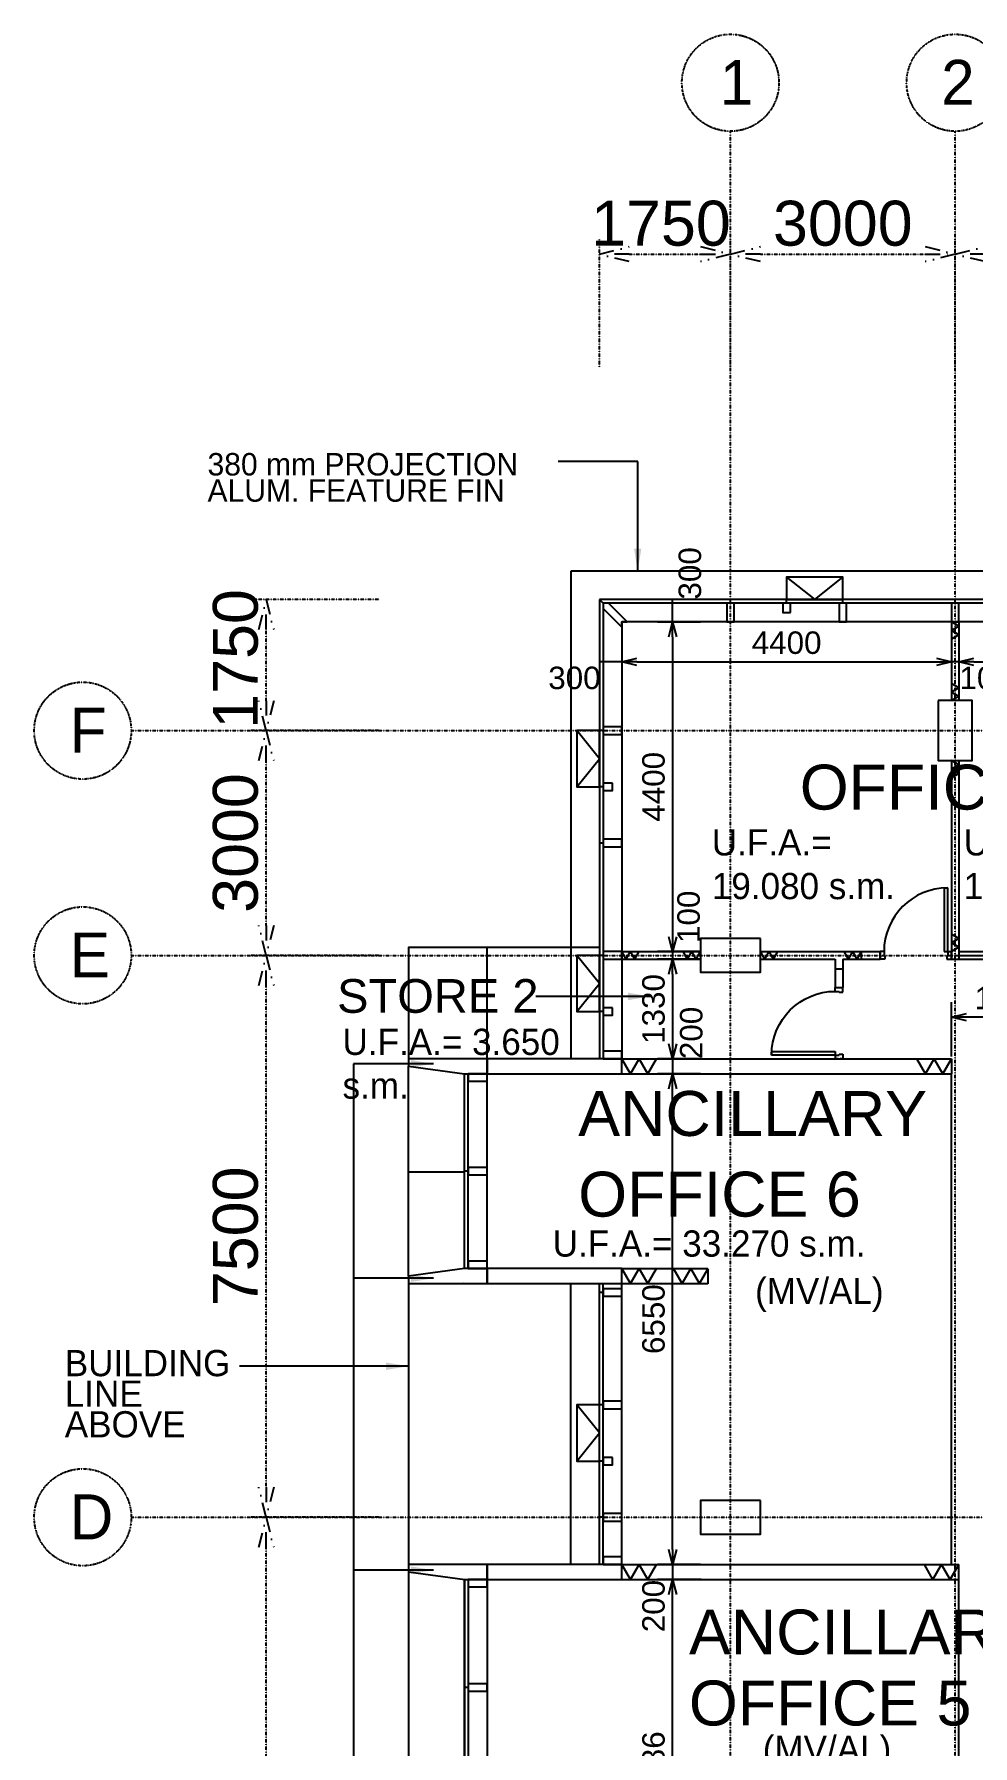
# Model space of a CAD drawing. Header units: millimetres. Extents: x 513 to 50196, y 336 to 55403.
# Drawn here: x 513 to 13043, y 29722 to 52568 of the extents above; entities that cross this region are included whole.
import ezdxf

# ---------------------------------------------------------------- set-up
doc = ezdxf.new("R2010")
doc.units = ezdxf.units.MM
doc.linetypes.add('DASHDOT', pattern=[1, 0.5, -0.25, 0, -0.25])
doc.layers.get('0').update_dxf_attribs({"color": 8})
doc.layers.get('Defpoints').update_dxf_attribs({"color": 8})
for name, color, linetype in [('DLN020__', 8, 'DASHDOT'), ('DLN030', 8, 'Continuous'), ('DLN040__', 8, 'Continuous'), ('DLN041_1', 8, 'Continuous'), ('DLN041__', 8, 'Continuous'), ('DLN061__1', 8, 'Continuous'), ('DLN210__', 8, 'Continuous'), ('DLN220__', 8, 'Continuous'), ('DLN280__', 8, 'Continuous'), ('DLN314__', 8, 'Continuous'), ('DLN324__', 8, 'Continuous'), ('DLN325__', 8, 'Continuous'), ('FITDOOR', 8, 'Continuous')]:
    doc.layers.add(name, color=color, linetype=linetype)
doc.styles.add('A_IAS_GRID$0$Standard', font='txt')
doc.styles.add('SWIS721LT450', font='swissl.ttf')
doc.styles.add('SWIS721LT750', font='swissl.ttf')
doc.dimstyles.new('INTDIM', dxfattribs={"dimscale": 200, "dimtxt": 2.25, "dimasz": 1.5, "dimexe": 1, "dimexo": 0, "dimgap": 1, "dimtad": 1, "dimdec": 0, "dimrnd": 1, "dimzin": 1, "dimdsep": 46, "dimtxsty": 'SWIS721LT450', "dimcen": 1, "dimclrd": 256, "dimclre": 256, "dimclrt": 256, "dimaunit": 1, "dimadec": 3, "dimazin": 0, "dimtfac": 1, "dimtdec": 0, "dimtix": 1, "dimtmove": 2, "dimatfit": 0, "dimfxl": 1, "dimtolj": 1, "dimtzin": 0, "dimarcsym": 0})

# ---------------------------------------------------------------- blocks, each defined once
blk = doc.blocks.new('DIMARR')
for p, q in [((-1, 0.25), (0, 0)), ((-1, 0), (0, 0)), ((0, 0), (-1, -0.25))]:
    blk.add_line(p, q)
blk = doc.blocks.new('*D231')
at = {"layer": 'Defpoints', "color": 0, "transparency": 16777216}
for p in [(12808, 49632), (9808, 47924), (12808, 47924)]:
    blk.add_point(p, dxfattribs=at)
at = {"layer": 'DLN020__', "lineweight": -2, "transparency": 16777216}
for p, q in [((9808, 48124), (9808, 49832)), ((12808, 48124), (12808, 49832)), ((10208, 49632), (12408, 49632))]:
    blk.add_line(p, q, dxfattribs=at)
at = {"layer": 'DLN020__', "lineweight": -2, "transparency": 16777216, "xscale": 400, "yscale": 400, "zscale": 400, "rotation": 180}
blk.add_blockref('DIMARR', (9808, 49632), dxfattribs=at)
at = {"layer": 'DLN020__', "lineweight": -2, "transparency": 16777216, "xscale": 400, "yscale": 400, "zscale": 400}
blk.add_blockref('DIMARR', (12808, 49632), dxfattribs=at)
at = {"layer": 'DLN020__', "transparency": 16777216, "insert": (11308, 50041), "char_height": 600, "attachment_point": 5, "style": 'SWIS721LT450'}
blk.add_mtext('\\A1;3000', dxfattribs=at)
blk = doc.blocks.new('*D232')
at = {"layer": 'Defpoints', "color": 0, "transparency": 16777216}
for p in [(21808, 49632), (12808, 47924), (21808, 47924)]:
    blk.add_point(p, dxfattribs=at)
at = {"layer": 'DLN020__', "lineweight": -2, "transparency": 16777216}
for p, q in [((12808, 48124), (12808, 49832)), ((21808, 48124), (21808, 49832)), ((13208, 49632), (21408, 49632))]:
    blk.add_line(p, q, dxfattribs=at)
at = {"layer": 'DLN020__', "lineweight": -2, "transparency": 16777216, "xscale": 400, "yscale": 400, "zscale": 400, "rotation": 180}
blk.add_blockref('DIMARR', (12808, 49632), dxfattribs=at)
at = {"layer": 'DLN020__', "lineweight": -2, "transparency": 16777216, "xscale": 400, "yscale": 400, "zscale": 400}
blk.add_blockref('DIMARR', (21808, 49632), dxfattribs=at)
at = {"layer": 'DLN020__', "transparency": 16777216, "insert": (17308, 50041), "char_height": 600, "attachment_point": 5, "style": 'SWIS721LT450'}
blk.add_mtext('\\A1;9000', dxfattribs=at)
blk = doc.blocks.new('*D238')
at = {"layer": 'Defpoints', "color": 0, "transparency": 16777216}
for p in [(3610, 32772), (5318, 32772), (5318, 22272)]:
    blk.add_point(p, dxfattribs=at)
at = {"layer": 'DLN020__', "lineweight": -2, "transparency": 16777216}
for p, q in [((5118, 32772), (3410, 32772)), ((3610, 22672), (3610, 32372)), ((5118, 22272), (3410, 22272))]:
    blk.add_line(p, q, dxfattribs=at)
at = {"layer": 'DLN020__', "lineweight": -2, "transparency": 16777216, "xscale": 400, "yscale": 400, "zscale": 400}
for p, rotation in [((3610, 32772), 90), ((3610, 22272), 270)]:
    blk.add_blockref('DIMARR', p, dxfattribs=dict(at, rotation=rotation))
at = {"layer": 'DLN020__', "transparency": 16777216, "insert": (3202, 27522), "char_height": 600, "attachment_point": 5, "rotation": 90, "style": 'SWIS721LT450'}
blk.add_mtext('\\A1;10500', dxfattribs=at)
blk = doc.blocks.new('*D239')
at = {"layer": 'Defpoints', "color": 0, "transparency": 16777216}
for p in [(3610, 40272), (5318, 40272), (5318, 32772)]:
    blk.add_point(p, dxfattribs=at)
at = {"layer": 'DLN020__', "lineweight": -2, "transparency": 16777216}
for p, q in [((5118, 40272), (3410, 40272)), ((3610, 33172), (3610, 39872)), ((5118, 32772), (3410, 32772))]:
    blk.add_line(p, q, dxfattribs=at)
at = {"layer": 'DLN020__', "lineweight": -2, "transparency": 16777216, "xscale": 400, "yscale": 400, "zscale": 400}
for p, rotation in [((3610, 40272), 90), ((3610, 32772), 270)]:
    blk.add_blockref('DIMARR', p, dxfattribs=dict(at, rotation=rotation))
at = {"layer": 'DLN020__', "transparency": 16777216, "insert": (3202, 36522), "char_height": 600, "attachment_point": 5, "rotation": 90, "style": 'SWIS721LT450'}
blk.add_mtext('\\A1;7500', dxfattribs=at)
blk = doc.blocks.new('*D240')
at = {"layer": 'Defpoints', "color": 0, "transparency": 16777216}
for p in [(3610, 43272), (5318, 43272), (5318, 40272)]:
    blk.add_point(p, dxfattribs=at)
at = {"layer": 'DLN020__', "lineweight": -2, "transparency": 16777216}
for p, q in [((5118, 43272), (3410, 43272)), ((3610, 40672), (3610, 42872)), ((5118, 40272), (3410, 40272))]:
    blk.add_line(p, q, dxfattribs=at)
at = {"layer": 'DLN020__', "lineweight": -2, "transparency": 16777216, "xscale": 400, "yscale": 400, "zscale": 400}
for p, rotation in [((3610, 43272), 90), ((3610, 40272), 270)]:
    blk.add_blockref('DIMARR', p, dxfattribs=dict(at, rotation=rotation))
at = {"layer": 'DLN020__', "transparency": 16777216, "insert": (3202, 41772), "char_height": 600, "attachment_point": 5, "rotation": 90, "style": 'SWIS721LT450'}
blk.add_mtext('\\A1;3000', dxfattribs=at)
blk = doc.blocks.new('*D241')
at = {"layer": 'Defpoints', "color": 0, "transparency": 16777216}
for p in [(9808, 49632), (8058, 47924), (9808, 47924)]:
    blk.add_point(p, dxfattribs=at)
at = {"layer": 'DLN020__', "lineweight": -2, "transparency": 16777216}
for p, q in [((8058, 48124), (8058, 49832)), ((9808, 48124), (9808, 49832)), ((8458, 49632), (9408, 49632))]:
    blk.add_line(p, q, dxfattribs=at)
at = {"layer": 'DLN020__', "lineweight": -2, "transparency": 16777216, "xscale": 400, "yscale": 400, "zscale": 400, "rotation": 180}
blk.add_blockref('DIMARR', (8058, 49632), dxfattribs=at)
at = {"layer": 'DLN020__', "lineweight": -2, "transparency": 16777216, "xscale": 400, "yscale": 400, "zscale": 400}
blk.add_blockref('DIMARR', (9808, 49632), dxfattribs=at)
at = {"layer": 'DLN020__', "transparency": 16777216, "insert": (8880, 50041), "char_height": 600, "attachment_point": 5, "style": 'SWIS721LT450'}
blk.add_mtext('\\A1;1750', dxfattribs=at)
blk = doc.blocks.new('*D243')
at = {"layer": 'Defpoints', "color": 0, "transparency": 16777216}
for p in [(3610, 45022), (5318, 45022), (5318, 43272)]:
    blk.add_point(p, dxfattribs=at)
at = {"layer": 'DLN020__', "lineweight": -2, "transparency": 16777216}
for p, q in [((5118, 45022), (3410, 45022)), ((3610, 43672), (3610, 44622)), ((5118, 43272), (3410, 43272))]:
    blk.add_line(p, q, dxfattribs=at)
at = {"layer": 'DLN020__', "lineweight": -2, "transparency": 16777216, "xscale": 400, "yscale": 400, "zscale": 400}
for p, rotation in [((3610, 45022), 90), ((3610, 43272), 270)]:
    blk.add_blockref('DIMARR', p, dxfattribs=dict(at, rotation=rotation))
at = {"layer": 'DLN020__', "transparency": 16777216, "insert": (3202, 44229), "char_height": 600, "attachment_point": 5, "rotation": 90, "style": 'SWIS721LT450'}
blk.add_mtext('\\A1;1750', dxfattribs=at)
blk = doc.blocks.new('*D254')
at = {"layer": 'Defpoints', "color": 0, "transparency": 16777216}
for p in [(8358, 44772), (12758, 44772), (12758, 44190)]:
    blk.add_point(p, dxfattribs=at)
at = {"layer": 'DLN030', "lineweight": -2, "transparency": 16777216}
for p, q in [((8358, 44572), (8358, 43990)), ((12758, 44572), (12758, 43990)), ((8558, 44190), (12558, 44190))]:
    blk.add_line(p, q, dxfattribs=at)
at = {"layer": 'DLN030', "lineweight": -2, "transparency": 16777216, "xscale": 200, "yscale": 200, "zscale": 200, "rotation": 180}
blk.add_blockref('DIMARR', (8358, 44190), dxfattribs=at)
at = {"layer": 'DLN030', "lineweight": -2, "transparency": 16777216, "xscale": 200, "yscale": 200, "zscale": 200}
blk.add_blockref('DIMARR', (12758, 44190), dxfattribs=at)
at = {"layer": 'DLN030', "transparency": 16777216, "insert": (10558, 44444), "char_height": 300, "attachment_point": 5, "style": 'SWIS721LT450'}
blk.add_mtext('\\A1;4400', dxfattribs=at)
blk = doc.blocks.new('*D255')
at = {"layer": 'Defpoints', "color": 0, "transparency": 16777216}
for p in [(12758, 44772), (12858, 44772), (12758, 44190)]:
    blk.add_point(p, dxfattribs=at)
at = {"layer": 'DLN030', "lineweight": -2, "transparency": 16777216}
for p, q in [((12758, 44572), (12758, 43990)), ((12858, 44572), (12858, 43990)), ((12858, 44190), (12758, 44190))]:
    blk.add_line(p, q, dxfattribs=at)
at = {"layer": 'DLN030', "transparency": 16777216, "insert": (13215, 43974), "char_height": 300, "attachment_point": 5, "style": 'SWIS721LT450'}
blk.add_mtext('\\A1;100', dxfattribs=at)
blk = doc.blocks.new('*D256')
at = {"layer": 'Defpoints', "color": 0, "transparency": 16777216}
for p in [(12858, 44772), (15758, 44772), (15758, 44190)]:
    blk.add_point(p, dxfattribs=at)
at = {"layer": 'DLN030', "lineweight": -2, "transparency": 16777216}
for p, q in [((12858, 44572), (12858, 43990)), ((15758, 44572), (15758, 43990)), ((13058, 44190), (15558, 44190))]:
    blk.add_line(p, q, dxfattribs=at)
at = {"layer": 'DLN030', "lineweight": -2, "transparency": 16777216, "xscale": 200, "yscale": 200, "zscale": 200, "rotation": 180}
blk.add_blockref('DIMARR', (12858, 44190), dxfattribs=at)
at = {"layer": 'DLN030', "lineweight": -2, "transparency": 16777216, "xscale": 200, "yscale": 200, "zscale": 200}
blk.add_blockref('DIMARR', (15758, 44190), dxfattribs=at)
at = {"layer": 'DLN030', "transparency": 16777216, "insert": (14308, 44444), "char_height": 300, "attachment_point": 5, "style": 'SWIS721LT450'}
blk.add_mtext('\\A1;2900', dxfattribs=at)
blk = doc.blocks.new('*D284')
at = {"layer": 'Defpoints', "color": 0, "transparency": 16777216}
for p in [(9036, 38692), (9609, 38692), (9609, 32142)]:
    blk.add_point(p, dxfattribs=at)
at = {"layer": 'DLN030', "lineweight": -2, "transparency": 16777216}
for p, q in [((9409, 38692), (8836, 38692)), ((9036, 32342), (9036, 38492)), ((9409, 32142), (8836, 32142))]:
    blk.add_line(p, q, dxfattribs=at)
at = {"layer": 'DLN030', "lineweight": -2, "transparency": 16777216, "xscale": 200, "yscale": 200, "zscale": 200}
for p, rotation in [((9036, 38692), 90), ((9036, 32142), 270)]:
    blk.add_blockref('DIMARR', p, dxfattribs=dict(at, rotation=rotation))
at = {"layer": 'DLN030', "transparency": 16777216, "insert": (8782, 35417), "char_height": 300, "attachment_point": 5, "rotation": 90, "style": 'SWIS721LT450'}
blk.add_mtext('\\A1;6550', dxfattribs=at)
blk = doc.blocks.new('*D285')
at = {"layer": 'Defpoints', "color": 0, "transparency": 16777216}
for p in [(9609, 40222), (9036, 38892), (9609, 38892)]:
    blk.add_point(p, dxfattribs=at)
at = {"layer": 'DLN030', "lineweight": -2, "transparency": 16777216}
for p, q in [((9409, 40222), (8836, 40222)), ((9036, 40022), (9036, 39092)), ((9409, 38892), (8836, 38892))]:
    blk.add_line(p, q, dxfattribs=at)
at = {"layer": 'DLN030', "lineweight": -2, "transparency": 16777216, "xscale": 200, "yscale": 200, "zscale": 200}
for p, rotation in [((9036, 40222), 90), ((9036, 38892), 270)]:
    blk.add_blockref('DIMARR', p, dxfattribs=dict(at, rotation=rotation))
at = {"layer": 'DLN030', "transparency": 16777216, "insert": (8782, 39557), "char_height": 300, "attachment_point": 5, "rotation": 90, "style": 'SWIS721LT450'}
blk.add_mtext('\\A1;1330', dxfattribs=at)
blk = doc.blocks.new('*D298')
at = {"layer": 'Defpoints', "color": 0, "transparency": 16777216}
for p in [(9609, 44722), (9036, 40322), (9609, 40322)]:
    blk.add_point(p, dxfattribs=at)
at = {"layer": 'DLN030', "lineweight": -2, "transparency": 16777216}
for p, q in [((9409, 44722), (8836, 44722)), ((9036, 44522), (9036, 40522)), ((9409, 40322), (8836, 40322))]:
    blk.add_line(p, q, dxfattribs=at)
at = {"layer": 'DLN030', "lineweight": -2, "transparency": 16777216, "xscale": 200, "yscale": 200, "zscale": 200}
for p, rotation in [((9036, 44722), 90), ((9036, 40322), 270)]:
    blk.add_blockref('DIMARR', p, dxfattribs=dict(at, rotation=rotation))
at = {"layer": 'DLN030', "transparency": 16777216, "insert": (8782, 42522), "char_height": 300, "attachment_point": 5, "rotation": 90, "style": 'SWIS721LT450'}
blk.add_mtext('\\A1;4400', dxfattribs=at)
blk = doc.blocks.new('*D299')
at = {"layer": 'Defpoints', "color": 0, "transparency": 16777216}
for p in [(9036, 45022), (9609, 45022), (9609, 44722)]:
    blk.add_point(p, dxfattribs=at)
at = {"layer": 'DLN030', "lineweight": -2, "transparency": 16777216}
for p, q in [((9409, 45022), (8836, 45022)), ((9036, 44722), (9036, 45022)), ((9409, 44722), (8836, 44722))]:
    blk.add_line(p, q, dxfattribs=at)
at = {"layer": 'DLN030', "transparency": 16777216, "insert": (9268, 45371), "char_height": 300, "attachment_point": 5, "rotation": 90, "style": 'SWIS721LT450'}
blk.add_mtext('\\A1;300', dxfattribs=at)
blk = doc.blocks.new('*D300')
at = {"layer": 'Defpoints', "color": 0, "transparency": 16777216}
for p in [(8058, 44772), (8358, 44772), (8058, 44190)]:
    blk.add_point(p, dxfattribs=at)
at = {"layer": 'DLN030', "lineweight": -2, "transparency": 16777216}
for p, q in [((8058, 44572), (8058, 43990)), ((8358, 44572), (8358, 43990)), ((8358, 44190), (8058, 44190))]:
    blk.add_line(p, q, dxfattribs=at)
at = {"layer": 'DLN030', "transparency": 16777216, "insert": (7725, 43974), "char_height": 300, "attachment_point": 5, "style": 'SWIS721LT450'}
blk.add_mtext('\\A1;300', dxfattribs=at)
blk = doc.blocks.new('*D306')
at = {"layer": 'Defpoints', "color": 0, "transparency": 16777216}
for p in [(9609, 32142), (9036, 31942), (9609, 31942)]:
    blk.add_point(p, dxfattribs=at)
at = {"layer": 'DLN030', "lineweight": -2, "transparency": 16777216}
for p, q in [((9409, 32142), (8836, 32142)), ((9036, 32142), (9036, 31942)), ((9409, 31942), (8836, 31942))]:
    blk.add_line(p, q, dxfattribs=at)
at = {"layer": 'DLN030', "transparency": 16777216, "insert": (8782, 31587), "char_height": 300, "attachment_point": 5, "rotation": 90, "style": 'SWIS721LT450'}
blk.add_mtext('\\A1;200', dxfattribs=at)
blk = doc.blocks.new('*D321')
at = {"layer": 'Defpoints', "color": 0, "transparency": 16777216}
for p in [(9036, 40222), (9609, 40322), (9609, 40222)]:
    blk.add_point(p, dxfattribs=at)
at = {"layer": 'DLN030', "lineweight": -2, "transparency": 16777216}
for p, q in [((9409, 40322), (8836, 40322)), ((9409, 40222), (8836, 40222)), ((9036, 40322), (9036, 40222))]:
    blk.add_line(p, q, dxfattribs=at)
at = {"layer": 'DLN030', "transparency": 16777216, "insert": (9250, 40787), "char_height": 300, "attachment_point": 5, "rotation": 90, "style": 'SWIS721LT450'}
blk.add_mtext('\\A1;100', dxfattribs=at)
blk = doc.blocks.new('*D329')
at = {"layer": 'Defpoints', "color": 0, "transparency": 16777216}
for p in [(9609, 38892), (9036, 38692), (9609, 38692)]:
    blk.add_point(p, dxfattribs=at)
at = {"layer": 'DLN030', "lineweight": -2, "transparency": 16777216}
for p, q in [((9409, 38892), (8836, 38892)), ((9036, 38892), (9036, 38692)), ((9409, 38692), (8836, 38692))]:
    blk.add_line(p, q, dxfattribs=at)
at = {"layer": 'DLN030', "transparency": 16777216, "insert": (9286, 39237), "char_height": 300, "attachment_point": 5, "rotation": 90, "style": 'SWIS721LT450'}
blk.add_mtext('\\A1;200', dxfattribs=at)
blk = doc.blocks.new('*D336')
at = {"layer": 'Defpoints', "color": 0, "transparency": 16777216}
for p in [(9036, 31942), (9617, 31942), (9617, 26956)]:
    blk.add_point(p, dxfattribs=at)
at = {"layer": 'DLN030', "lineweight": -2, "transparency": 16777216}
for p, q in [((9417, 31942), (8836, 31942)), ((9036, 27156), (9036, 31742)), ((9417, 26956), (8836, 26956))]:
    blk.add_line(p, q, dxfattribs=at)
at = {"layer": 'DLN030', "lineweight": -2, "transparency": 16777216, "xscale": 200, "yscale": 200, "zscale": 200}
for p, rotation in [((9036, 31942), 90), ((9036, 26956), 270)]:
    blk.add_blockref('DIMARR', p, dxfattribs=dict(at, rotation=rotation))
at = {"layer": 'DLN030', "transparency": 16777216, "insert": (8782, 29449), "char_height": 300, "attachment_point": 5, "rotation": 90, "style": 'SWIS721LT450'}
blk.add_mtext('\\A1;4986', dxfattribs=at)
blk = doc.blocks.new('DR1CR2')
at = {"layer": 'FITDOOR'}
for p, q in [((-50, 0), (-50, -50)), ((-50, 0), (0, 0)), ((0, 0), (0, -25)), ((-62.5, -50), (-50, -50)), ((-62.5, -50), (-62.5, -100)), ((-62.5, -100), (0, -100)), ((-12, -25), (0, -25)), ((-12, -75), (0, -75)), ((0, -75), (0, -100))]:
    blk.add_line(p, q, dxfattribs=at)
blk = doc.blocks.new('DR1AD')
at = {"layer": 'FITDOOR'}
for p, q in [((-45, 1), (0, 1)), ((-45, 1), (-45, 0)), ((0, 0), (0, 1)), ((-45, 0), (0, 0))]:
    blk.add_line(p, q, dxfattribs=at)
blk = doc.blocks.new('DR1AM')
at = {"layer": 'FITDOOR'}
blk.add_arc((0, 0), 1, 90, 180, dxfattribs=at)
blk = doc.blocks.new('DR1CL2')
at = {"layer": 'FITDOOR'}
for p, q in [((50, 0), (0, 0)), ((0, 0), (0, -25)), ((50, 0), (50, -50)), ((12, -25), (0, -25)), ((0, -75), (0, -100)), ((12, -75), (0, -75)), ((62.5, -100), (0, -100)), ((62.5, -50), (50, -50)), ((62.5, -50), (62.5, -100))]:
    blk.add_line(p, q, dxfattribs=at)
blk = doc.blocks.new('*D380')
at = {"layer": 'Defpoints', "color": 0, "transparency": 16777216}
for p in [(12758, 39447), (12758, 38724), (14308, 38724)]:
    blk.add_point(p, dxfattribs=at)
at = {"layer": 'DLN030', "lineweight": -2, "transparency": 16777216}
for p, q in [((12758, 38924), (12758, 39647)), ((14308, 38924), (14308, 39647)), ((14108, 39447), (12958, 39447))]:
    blk.add_line(p, q, dxfattribs=at)
at = {"layer": 'DLN030', "lineweight": -2, "transparency": 16777216, "xscale": 200, "yscale": 200, "zscale": 200, "rotation": 180}
blk.add_blockref('DIMARR', (12758, 39447), dxfattribs=at)
at = {"layer": 'DLN030', "lineweight": -2, "transparency": 16777216, "xscale": 200, "yscale": 200, "zscale": 200}
blk.add_blockref('DIMARR', (14308, 39447), dxfattribs=at)
at = {"layer": 'DLN030', "transparency": 16777216, "insert": (13533, 39702), "char_height": 300, "attachment_point": 5, "style": 'SWIS721LT450'}
blk.add_mtext('\\A1;1550', dxfattribs=at)
blk = doc.blocks.new('A$C75032E79')
at = {"layer": 'DLN314__', "ltscale": 0.05}
blk.add_lwpolyline([(-750, 0), (0, 0), (0, 300), (-750, 300)], close=True, dxfattribs=at)
blk.add_lwpolyline([(-750, 300), (-375, 0), (0, 300)], dxfattribs=at)
blk = doc.blocks.new('MAGENTA')
at = {"layer": 'DLN314__'}
blk.add_line((-212508, -468222), (-212508, -468172), dxfattribs=at)
blk.add_lwpolyline([(-212458, -468472), (-212458, -468222), (-212558, -468222), (-212558, -468472)], close=True, dxfattribs=at)
blk = doc.blocks.new('MAGETA-2')
at = {"layer": 'DLN314__'}
blk.add_line((-211908, -468637), (-211908, -468587), dxfattribs=at)
blk.add_lwpolyline([(-211858, -468762), (-211858, -468637), (-211958, -468637), (-211958, -468762)], close=True, dxfattribs=at)
blk = doc.blocks.new('MAGENTA-3')
at = {"layer": 'DLN314__'}
blk.add_line((-214208, -468222), (-214258, -468172), dxfattribs=at)
blk.add_lwpolyline([(-213958, -468543), (-213958, -468472), (-213887, -468472), (-214137, -468222), (-214208, -468222), (-214208, -468293)], close=True, dxfattribs=at)
blk = doc.blocks.new('w')
at = {"layer": 'DLN061__1'}
for p, q in [((-380707, -515975), (-380854, -515719)), ((-380707, -515975), (-380559, -515719)), ((-380411, -515975), (-380559, -515719)), ((-380411, -515975), (-380263, -515719))]:
    blk.add_line(p, q, dxfattribs=at)

msp = doc.modelspace()

# ---------------------------------------------------------------- linework, layer by layer
at = {"layer": 'DLN020__'}
for p, q in [((9808.1, 4522.3), (9808.1, 51272.3)), ((12808.1, 4522.3), (12808.1, 51272.3)), ((1808.1, 43272.3), (45558.1, 43272.3)), ((1808.1, 40272.3), (45558.1, 40272.3)), ((1808.1, 32772.3), (45558.1, 32772.3))]:
    msp.add_line(p, q, dxfattribs=at)
for centre in [(9808.1, 51919.9), (12808.1, 51919.9), (1160.5, 43272.3), (1160.5, 40272.3), (1160.5, 32772.3)]:
    msp.add_circle(centre, 647.6, dxfattribs=at)
at = {"layer": 'DLN210__'}
for p, q in [((6558.1, 38892.3), (6558.1, 40378.5)), ((5508.1, 35992.3), (5508.1, 38792.3)), ((6258.1, 37378.5), (5508.1, 37378.5)), ((5508.1, 32042.3), (5508.1, 27742.3))]:
    msp.add_line(p, q, dxfattribs=at)
msp.add_lwpolyline([(8058.1, 40378.5), (5508.1, 40378.5), (5508.1, 38892.3)], dxfattribs=at)
for points in [[(6558.1, 38892.3), (5508.1, 38892.3), (5508.1, 38792.3), (6258.1, 38692.3), (6558.1, 38692.3)], [(6558.1, 36092.3), (6308.1, 36092.3), (6258.1, 36092.3), (5508.1, 35992.3), (5508.1, 35892.3), (6558.1, 35892.3)], [(6558.1, 32142.3), (5508.1, 32142.3), (5508.1, 32042.3), (6263.2, 31942.3), (6558.1, 31942.3)]]:
    msp.add_lwpolyline(points, close=True, dxfattribs=at)
at = {"layer": 'DLN220__'}
for p, q in [((12758.1, 44722.3), (12758.1, 43672.3)), ((12858.1, 44722.3), (12858.1, 43672.3)), ((12758.1, 42872.3), (12758.1, 40222.3)), ((12858.1, 42872.3), (12858.1, 40222.3)), ((8358.1, 40322.3), (9408.1, 40322.3)), ((8358.1, 40222.3), (9408.1, 40222.3)), ((10208.1, 40322.3), (11808.1, 40322.3)), ((10208.1, 40222.3), (11208.1, 40222.3)), ((11208.1, 40222.3), (11208.1, 39842.3)), ((11308.1, 40222.3), (11308.1, 39842.3)), ((11308.1, 40222.3), (11808.1, 40222.3)), ((11558.1, 40222.3), (11558.1, 40322.3)), ((11808.1, 40222.3), (11808.1, 40322.3)), ((12758.1, 40222.3), (12858.1, 40222.3)), ((11208.1, 40092.3), (11308.1, 40092.3)), ((11208.1, 39842.3), (11308.1, 39842.3)), ((8358.1, 38892.3), (12758.1, 38892.3)), ((12758.1, 38892.3), (12758.1, 38692.3)), ((8358.1, 38692.3), (12758.1, 38692.3)), ((8358.1, 36092.3), (9508.1, 36092.3)), ((8358.1, 35892.3), (9508.1, 35892.3)), ((9508.1, 36090.3), (9508.1, 35890.3)), ((8358.1, 32142.3), (12858.1, 32142.3)), ((12858.1, 31942.3), (12858.1, 32142.3)), ((8358.1, 31942.3), (12858.1, 31942.3))]:
    msp.add_line(p, q, dxfattribs=at)
at = {"layer": 'DLN220__', "ltscale": 0.05}
for p, q in [((12758.1, 32142.3), (12758.1, 38692.3)), ((5508.1, 35892.3), (5508.1, 32142.3)), ((12858.1, 25546), (12858.1, 31942.3))]:
    msp.add_line(p, q, dxfattribs=at)
at = {"layer": 'DLN280__'}
for points in [[(12583.1, 43672.3), (12583.1, 42872.3), (13033.1, 42872.3), (13033.1, 43672.3)], [(10208.1, 40497.3), (9408.1, 40497.3), (9408.1, 40047.3), (10208.1, 40047.3)], [(8358.1, 38892.3), (8108.1, 38892.3), (6558.1, 38892.3), (6558.1, 38692.3), (8358.1, 38692.3)], [(8358.1, 36092.3), (6558.1, 36092.3), (6558.1, 35892.3), (8358.1, 35892.3)], [(10208.1, 32997.3), (9408.1, 32997.3), (9408.1, 32547.3), (10208.1, 32547.3)], [(8358.1, 32142.3), (8108.1, 32142.3), (6558.1, 32142.3), (6558.1, 31942.3), (8358.1, 31942.3), (8358.1, 31942.3)]]:
    msp.add_lwpolyline(points, close=True, dxfattribs=at)
at = {"layer": 'DLN314__'}
for p, q in [((21242.6, 45402.3), (7678.1, 45402.3)), ((7678.1, 45402.3), (7678.1, 38892.3)), ((8058.1, 45022.3), (8058.1, 38892.3)), ((21168.1, 45022.3), (8058.1, 45022.3)), ((8108.1, 44972.3), (8108.1, 38892.3)), ((21059.3, 44972.3), (8108.1, 44972.3)), ((8358.1, 44722.3), (8358.1, 38892.3)), ((21109.3, 44722.3), (8358.1, 44722.3)), ((6258.1, 36092.3), (6258.1, 38692.3)), ((6308.1, 36092.3), (6308.1, 38692.3)), ((6558.1, 36092.3), (6558.1, 38692.3)), ((6249.3, 35905.4), (6249.3, 35907.2)), ((7678.1, 32142.3), (7678.1, 35892.3)), ((8058.1, 32142.3), (8058.1, 35892.3)), ((8108.1, 32142.3), (8108.1, 35892.3)), ((8358.1, 32142.3), (8358.1, 35892.3)), ((8058.1, 32142.3), (8058.1, 32142.3)), ((6258.1, 27616.6), (6258.1, 31942.9)), ((6258.1, 31942.9), (6258.1, 27616.6)), ((6308.1, 31942.3), (6308.1, 27600.9)), ((6558.1, 31942.9), (6558.1, 27522.5)), ((8358.1, 31942.3), (8358.1, 31942.3))]:
    msp.add_line(p, q, dxfattribs=at)
for points in [[(8358.1, 38992.3), (8108.1, 38992.3), (8108.1, 38892.3), (8358.1, 38892.3)], [(6558.1, 38692.3), (6308.1, 38692.3), (6308.1, 38592.3), (6558.1, 38592.3)], [(6558.1, 36192.3), (6308.1, 36192.3), (6308.1, 36092.3), (6558.1, 36092.3)], [(8358.1, 32242.3), (8108.1, 32242.3), (8108.1, 32142.3), (8358.1, 32142.3)], [(6558.1, 31942.3), (6308.1, 31942.3), (6308.1, 31842.3), (6558.1, 31842.3)]]:
    msp.add_lwpolyline(points, close=True, dxfattribs=at)
at = {"layer": 'DLN324__'}
for p, q in [((12858.1, 40322.3), (14558.1, 40322.3)), ((12858.1, 40272.3), (14558.1, 40272.3)), ((12858.1, 40222.3), (14558.1, 40222.3))]:
    msp.add_line(p, q, dxfattribs=at)

# ---------------------------------------------------------------- block references
at = {"layer": 'DLN061__1', "xscale": 0.390625, "yscale": 0.390625, "zscale": 0.390625, "rotation": 90}
for p in [(-188694.8, 193262.6), (-188694.8, 192443.5), (-188694.8, 191412.6), (-188694.8, 189093.5)]:
    msp.add_blockref('w', p, dxfattribs=at)
at = {"layer": 'DLN061__1'}
for p, xscale, yscale, zscale in [((157129.4, 241775.2), 0.390625, 0.390625, 0.390625), ((157948.4, 241775.2), 0.390625, 0.390625, 0.390625), ((158979.4, 241775.2), 0.390625, 0.390625, 0.390625), ((160098.4, 241775.2), 0.390625, 0.390625, 0.390625), ((305900.7, 441798.1), 0.78125, 0.78125, 0.78125), ((309838.8, 441798.1), 0.78125, 0.78125, 0.78125), ((305900.7, 438998.1), 0.78125, 0.78125, 0.78125), ((306588.8, 438998.1), 0.78125, 0.78125, 0.78125), ((305900.7, 435048.1), 0.78125, 0.78125, 0.78125), ((309938.8, 435048.1), 0.78125, 0.78125, 0.78125)]:
    msp.add_blockref('w', p, dxfattribs=dict(at, xscale=xscale, yscale=yscale, zscale=zscale))
at = {"layer": 'DLN314__', "ltscale": 0.05}
msp.add_blockref('A$C75032E79', (11308.1, 45022.3), dxfattribs=at)
at = {"layer": 'DLN314__'}
for name, p in [('MAGENTA-3', (222315.6, 513194.2)), ('MAGENTA', (222315.6, 513194.2)), ('MAGETA-2', (222465.9, 513609.1)), ('MAGENTA', (223815.6, 513194.2)), ('MAGENTA', (225315.6, 513194.2))]:
    msp.add_blockref(name, p, dxfattribs=at)
at = {"layer": 'DLN314__', "ltscale": 0.05, "rotation": 90}
for p in [(8058.1, 43272.3), (8058.1, 40272.3), (8058.1, 34272.3)]:
    msp.add_blockref('A$C75032E79', p, dxfattribs=at)
at = {"layer": 'DLN314__', "rotation": 90}
for name, p in [('MAGENTA', (-460113.9, 255779.8)), ('MAGETA-2', (-460528.7, 254430.1)), ('MAGENTA', (-460113.9, 254279.8)), ('MAGENTA', (-460113.9, 252779.8)), ('MAGETA-2', (-460528.7, 251430.1)), ('MAGENTA', (-461913.9, 249899.8)), ('MAGENTA', (-460113.9, 248279.8)), ('MAGENTA', (-460113.9, 246779.8)), ('MAGETA-2', (-460528.7, 245430.1)), ('MAGENTA', (-460113.9, 245279.8)), ('MAGENTA', (-461913.9, 243008.4))]:
    msp.add_blockref(name, p, dxfattribs=at)
at = {"layer": 'DLN325__', "xscale": 850, "yscale": 850, "zscale": 850}
msp.add_blockref('DR1AM', (12708.1, 40322.3), dxfattribs=at)
at = {"layer": 'DLN325__', "yscale": 850}
msp.add_blockref('DR1AD', (12708.1, 40322.3), dxfattribs=at)
at = {"layer": 'DLN325__'}
for name, p in [('DR1CL2', (11808.1, 40322.3)), ('DR1CR2', (12758.1, 40322.3))]:
    msp.add_blockref(name, p, dxfattribs=at)
at = {"layer": 'DLN325__', "xscale": -850, "yscale": 850, "zscale": 850, "rotation": 90.00000000000783}
msp.add_blockref('DR1AM', (11208.1, 38942.3), dxfattribs=at)
at = {"layer": 'DLN325__', "xscale": -1, "rotation": 90}
for name, p in [('DR1CL2', (11208.1, 39842.3)), ('DR1CR2', (11208.1, 38892.3))]:
    msp.add_blockref(name, p, dxfattribs=at)
at = {"layer": 'DLN325__', "xscale": -1, "yscale": 850, "rotation": 90}
msp.add_blockref('DR1AD', (11208.1, 38942.3), dxfattribs=at)

# ---------------------------------------------------------------- texts
at = {"layer": 'DLN020__', "char_height": 600, "width": 17069.008, "attachment_point": 1, "style": 'A_IAS_GRID$0$Standard'}
for s, insert in [('1', (9664.8, 52225.2)), ('2', (12621.4, 52225.2)), ('F', (988.8, 43577.6)), ('E', (988.8, 40577.6)), ('D', (988.8, 33077.6))]:
    msp.add_mtext(s, dxfattribs=dict(at, insert=insert))
at = {"layer": 'DLN040__', "attachment_point": 7, "line_spacing_factor": 0.7, "style": 'SWIS721LT750'}
for s, insert, char_height, width in [('{\\fUnivers|b0|i0|c0|p34;380 mm PROJECTION ALUM. FEATURE FIN}', (2826.7, 46323.3), 300, 4867.131), ('{\\fUnivers|b0|i0|c0|p34;BUILDING LINE ABOVE}', (920.5, 33833.4), 350, 2611.915)]:
    msp.add_mtext(s, dxfattribs=dict(at, insert=insert, char_height=char_height, width=width))
at = {"layer": 'DLN041_1', "style": 'SWIS721LT750'}
for s, p in [('OFFICE 1 - 3', (10734.2, 42217.9)), ('ANCILLARY', (7775.9, 37862)), ('OFFICE 6', (7775.9, 36785)), ('ANCILLARY', (9253.8, 30940.6)), ('OFFICE 5', (9253.8, 29993))]:
    msp.add_text(s, height=600, dxfattribs=at).set_placement(p)
at = {"layer": 'DLN041_1', "char_height": 350, "attachment_point": 7, "style": 'SWIS721LT750'}
for s, insert, width in [('{\\fUnivers|b0|i0|c0|p34;U.F.A.= \\P19.080 s.m.}', (9559.7, 41017.7), 3069.175), ('{\\fUnivers|b0|i0|c0|p34;U.F.A.= \\P12.620 s.m.}', (12922.8, 41017.7), 3069.175), ('{\\fUnivers|b0|i0|c0|p34;U.F.A.= 3.650 s.m.}', (4628.9, 38354.5), 3386.335), ('{\\fUnivers|b0|i0|c0|p34;U.F.A.= 33.270 s.m.}', (7435, 36246), 7280.208), ('{\\fUnivers|b0|i0|c0|p34;(MV/AL)}', (10136.6, 35512.8), 9007.441), ('{\\fUnivers|b0|i0|c0|p34;(MV/AL)}', (10239.3, 29401.7), 9007.441)]:
    msp.add_mtext(s, dxfattribs=dict(at, insert=insert, width=width))
at = {"layer": 'DLN041__', "style": 'SWIS721LT750'}
msp.add_text('STORE 2', height=450, dxfattribs=at).set_placement((4556.1, 39505.6))

# ---------------------------------------------------------------- dimensions: what is measured, and where the dimension line sits
at = {"layer": 'DLN020__'}
for base, p1, p2, angle, picture, middle in [((9808.1, 49632.3), (8058.1, 47924), (9808.1, 47924), 360, '*D241', (8880.3, 50040.6)), ((3609.9, 45022.3), (5318.1, 43272.3), (5318.1, 45022.3), 90, '*D243', (3201.5, 44229))]:
    dim = msp.add_linear_dim(base=base, p1=p1, p2=p2, angle=angle, dimstyle='INTDIM', override={"dimscale": 1, "dimtxt": 600, "dimasz": 400, "dimexe": 200, "dimexo": 200, "dimgap": 100, "dimrnd": 0, "dimzin": 0, "dimblk": 'DIMARR', "dimcen": 200, "dimclrt": 256}, dxfattribs=at)
    dim.commit()
    dim.dimension.update_dxf_attribs({"geometry": picture, "text_midpoint": middle, "dimtype": 160})
for base, p1, p2, angle, picture, middle in [((12808.1, 49632.3), (9808.1, 47924), (12808.1, 47924), 360, '*D231', (11308.1, 50040.6)), ((21808.1, 49632.3), (12808.1, 47924), (21808.1, 47924), 360, '*D232', (17308.1, 50040.6)), ((3609.9, 43272.3), (5318.1, 40272.3), (5318.1, 43272.3), 90, '*D240', (3201.5, 41772.3)), ((3609.9, 40272.3), (5318.1, 32772.3), (5318.1, 40272.3), 90, '*D239', (3201.5, 36522.3)), ((3609.9, 32772.3), (5318.1, 22272.3), (5318.1, 32772.3), 90, '*D238', (3201.5, 27522.3))]:
    dim = msp.add_linear_dim(base=base, p1=p1, p2=p2, angle=angle, dimstyle='INTDIM', override={"dimscale": 1, "dimtxt": 600, "dimasz": 400, "dimexe": 200, "dimexo": 200, "dimgap": 100, "dimrnd": 0, "dimzin": 0, "dimblk": 'DIMARR', "dimcen": 200, "dimclrt": 256}, dxfattribs=at)
    dim.commit()
    dim.dimension.update_dxf_attribs({"geometry": picture, "text_midpoint": middle})
at = {"layer": 'DLN030'}
for base, p1, p2, angle, picture, middle in [((9036.2, 45022.3), (9609.5, 44722.3), (9609.5, 45022.3), 270, '*D299', (9268, 45371)), ((8058.1, 44190.2), (8358.1, 44772.3), (8058.1, 44772.3), 180, '*D300', (7724.8, 43973.8)), ((12758.1, 44190.2), (12858.1, 44772.3), (12758.1, 44772.3), 180, '*D255', (13214.5, 43973.8)), ((9036.2, 40222.3), (9609.5, 40322.3), (9609.5, 40222.3), 90, '*D321', (9250.1, 40787.2)), ((9036.2, 38692.3), (9609.5, 38892.3), (9609.5, 38692.3), 90, '*D329', (9286, 39236.6)), ((9036.2, 31942.3), (9609.5, 32142.3), (9609.5, 31942.3), 90, '*D306', (8782, 31587))]:
    dim = msp.add_linear_dim(base=base, p1=p1, p2=p2, angle=angle, dimstyle='INTDIM', override={"dimscale": 1, "dimtxt": 300, "dimasz": 200, "dimexe": 200, "dimexo": 200, "dimgap": 100, "dimrnd": 0, "dimzin": 0, "dimblk": 'DIMARR', "dimcen": 200, "dimclrt": 256}, dxfattribs=at)
    dim.commit()
    dim.dimension.update_dxf_attribs({"geometry": picture, "text_midpoint": middle, "dimtype": 160})
for base, p1, p2, picture, middle in [((12758.1, 44190.2), (8358.1, 44772.3), (12758.1, 44772.3), '*D254', (10558.1, 44444.4)), ((15758.1, 44190.2), (12858.1, 44772.3), (15758.1, 44772.3), '*D256', (14308.1, 44444.4)), ((12758.1, 39447.4), (14308.1, 38724.3), (12758.1, 38724.3), '*D380', (13533.1, 39701.6))]:
    dim = msp.add_linear_dim(base=base, p1=p1, p2=p2, dimstyle='INTDIM', override={"dimscale": 1, "dimtxt": 300, "dimasz": 200, "dimexe": 200, "dimexo": 200, "dimgap": 100, "dimrnd": 0, "dimzin": 0, "dimblk": 'DIMARR', "dimcen": 200, "dimclrt": 256}, dxfattribs=at)
    dim.commit()
    dim.dimension.update_dxf_attribs({"geometry": picture, "text_midpoint": middle})
for base, p1, p2, angle, picture, middle in [((9036.2, 40322.3), (9609.5, 44722.3), (9609.5, 40322.3), 90, '*D298', (8782, 42522.3)), ((9036.2, 38892.3), (9609.5, 40222.3), (9609.5, 38892.3), 90, '*D285', (8782, 39557.3)), ((9036.2, 38692.3), (9609.5, 32142.3), (9609.5, 38692.3), 270, '*D284', (8782, 35417.3)), ((9036.2, 31942.3), (9616.5, 26956), (9616.5, 31942.3), 90, '*D336', (8782, 29449.1))]:
    dim = msp.add_linear_dim(base=base, p1=p1, p2=p2, angle=angle, dimstyle='INTDIM', override={"dimscale": 1, "dimtxt": 300, "dimasz": 200, "dimexe": 200, "dimexo": 200, "dimgap": 100, "dimrnd": 0, "dimzin": 0, "dimblk": 'DIMARR', "dimcen": 200, "dimclrt": 256}, dxfattribs=at)
    dim.commit()
    dim.dimension.update_dxf_attribs({"geometry": picture, "text_midpoint": middle})

# ---------------------------------------------------------------- leaders
at = {"layer": 'DLN040__'}
for points, override in [([(8569.4, 45402.3), (8569.4, 46862.5), (7507.6, 46862.5)], {"dimgap": 1, "dimtad": 0}), ([(5842.9, 38825.5), (4777.4, 38825.5), (4777.4, 24878.2)], {"dimtad": 0}), ([(5842.9, 35962.4), (4777.4, 35962.4), (4777.4, 24878.2)], {"dimtad": 0}), ([(5508.1, 34788.1), (3253.4, 34788.1)], {"dimtad": 0}), ([(5842.9, 32066.1), (4777.4, 32066.1), (4777.4, 24878.2)], {"dimtad": 0})]:
    msp.add_leader(points, dimstyle='INTDIM', override=override, dxfattribs=at)
at = {"layer": 'DLN041__'}
msp.add_leader([(8740.4, 39724), (7210.5, 39724)], dimstyle='INTDIM', override={"dimgap": 1, "dimtad": 0}, dxfattribs=at)

doc.saveas('drawing.dxf')
